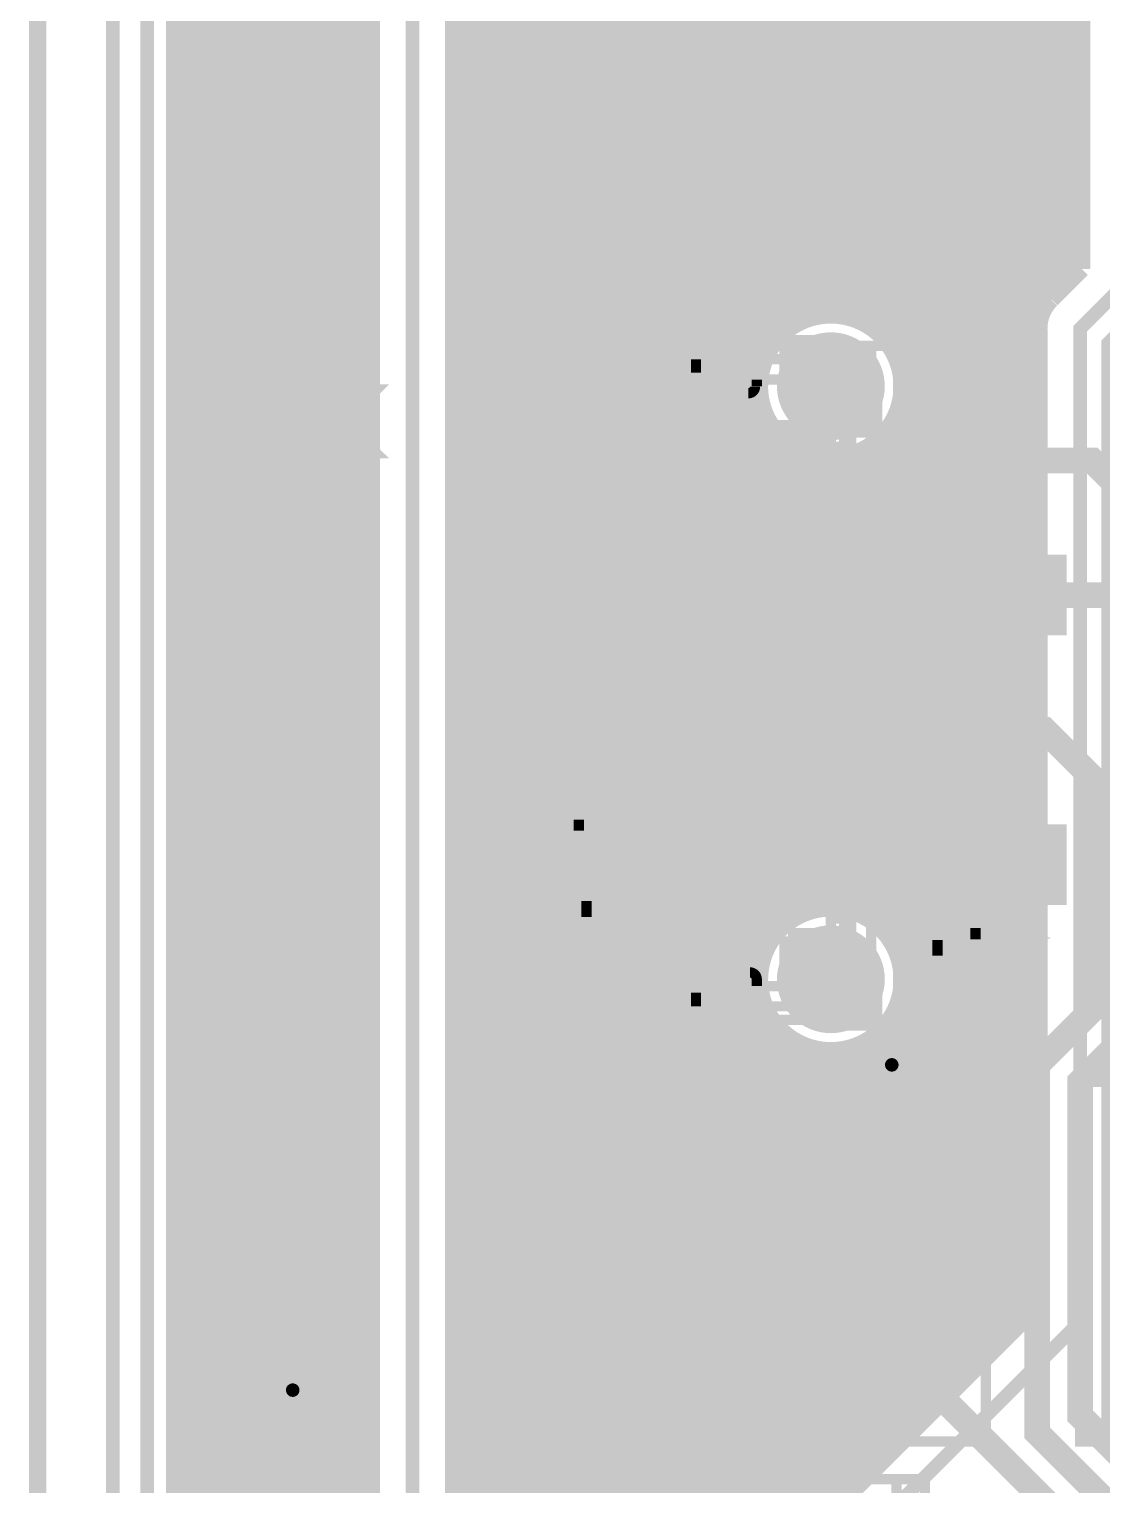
# Model space of a CAD drawing. Extents: x -10 to 131, y -93 to 209.
# Drawn here: x -9.63 to 6.29, y 56.38 to 77.98 of the extents above; entities that cross this region are included whole.
import ezdxf

# ---------------------------------------------------------------- set-up
doc = ezdxf.new("R2010")
doc.units = 0
doc.header["$MEASUREMENT"] = 0
doc.layers.get('0').update_dxf_attribs({"linetype": 'CONTINUOUS'})
for name, color, linetype in [('22-303-0_ASB', 7, 'CONTINUOUS'), ('22-303-0_AST', 7, 'CONTINUOUS'), ('22-303-0_BOT', 2, 'CONTINUOUS'), ('22-303-0_DRD', 6, 'CONTINUOUS'), ('22-303-0_DRL', 1, 'CONTINUOUS'), ('22-303-0_GND', 3, 'CONTINUOUS'), ('22-303-0_IN1', 10, 'CONTINUOUS'), ('22-303-0_SMT', 9, 'CONTINUOUS'), ('22-303-0_SPT', 11, 'CONTINUOUS'), ('22-303-0_SST', 8, 'CONTINUOUS'), ('22-303-0_TOP', 15, 'CONTINUOUS'), ('THRUHOLE_NPT', 7, 'CONTINUOUS'), ('THRUHOLE_TAP', 2, 'CONTINUOUS')]:
    doc.layers.add(name, color=color, linetype=linetype)

# ---------------------------------------------------------------- blocks, each defined once
blk = doc.blocks.new('ROUND_28')
at = {"const_width": 0.54991}
blk.add_lwpolyline([(-0.274954, 0, 1), (0.274954, 0, 1)], format="xyb", close=True, dxfattribs=at)
blk = doc.blocks.new('ROUND_70')
at = {"const_width": 0.29972}
blk.add_lwpolyline([(-0.14986, 0, 1), (0.14986, 0, 1)], format="xyb", close=True, dxfattribs=at)
blk = doc.blocks.new('ROUND_117')
at = {"const_width": 0.10033}
blk.add_lwpolyline([(-0.050164, 0, 1), (0.050164, 0, 1)], format="xyb", close=True, dxfattribs=at)
blk = doc.blocks.new('ROUND_85')
at = {"const_width": 0.8001}
blk.add_lwpolyline([(-0.40005, 0, 1), (0.40005, 0, 1)], format="xyb", close=True, dxfattribs=at)
blk = doc.blocks.new('ROUND_101')
at = {"const_width": 0.0635}
blk.add_lwpolyline([(-0.03175, 0, 1), (0.03175, 0, 1)], format="xyb", close=True, dxfattribs=at)
blk = doc.blocks.new('RECTANGLE_3')
blk.add_solid([(0.4826, 0.4064), (0.4826, -0.4064), (-0.4826, 0.4064), (-0.4826, -0.4064)])
blk = doc.blocks.new('RECTANGLE_8')
blk.add_solid([(0.9017, 0.508), (0.9017, -0.508), (-0.9017, 0.508), (-0.9017, -0.508)])
blk = doc.blocks.new('RECTANGLE_29')
blk.add_solid([(2.74955, 0.59944), (2.74955, -0.59944), (-2.74955, 0.59944), (-2.74955, -0.59944)])
blk = doc.blocks.new('ROUND_108')
at = {"const_width": 0.10033}
blk.add_lwpolyline([(-0.050164, 0, 1), (0.050164, 0, 1)], format="xyb", close=True, dxfattribs=at)

msp = doc.modelspace()

# ---------------------------------------------------------------- linework, layer by layer
at = {"layer": '22-303-0_ASB', "const_width": 0.254}
msp.add_lwpolyline([(111.00054, 208.99374), (111.00054, 198.99376), (116.0018, 198.99376), (116.0018, 208.99374), (130.50012, 208.99374), (130.50012, -31.00578), (-9.4996, -31.00578), (-9.4996, 208.99374), (111.00054, 208.99374)], dxfattribs=at)
at = {"layer": '22-303-0_AST'}
for points, const_width in [([(111.00054, 208.99374), (111.00054, 198.99376), (116.0018, 198.99376), (116.0018, 208.99374), (130.50012, 208.99374), (130.50012, -31.00578), (-9.4996, -31.00578), (-9.4996, 208.99374), (111.00054, 208.99374)], 0.254), ([(0.26924, 63.47968), (0.26924, 63.27902), (-0.72898, 63.27902), (-0.72898, 73.279), (0.26924, 73.279)], 0.1524), ([(0.56896, 63.7794), (2.27076, 63.7794), (2.46888, 63.7794), (2.46888, 64.78016), (2.27076, 64.78016), (2.27076, 63.7794), (2.57048, 63.47968), (2.57048, 65.62852), (2.8702, 65.62852), (2.8702, 67.53098), (2.57048, 67.53098), (2.27076, 67.22872), (2.27076, 69.92874), (2.27076, 70.1802), (2.27076, 70.9803), (2.27076, 71.22922), (2.27076, 71.7804), (2.27076, 72.77862), (2.57048, 73.08088), (0.56896, 73.08088), (0.56896, 73.279), (0.26924, 73.279), (0.26924, 73.08088)], 0.1524), ([(2.8702, 73.279), (3.26898, 73.279), (3.26898, 71.7804), (2.8702, 71.7804), (2.8702, 73.279), (0.56896, 73.279)], 0.1524), ([(0.26924, 72.88022), (0.26924, 73.08088)], 0.1524), ([(2.57048, 67.53098), (2.57048, 69.62902), (2.8702, 69.62902), (2.8702, 71.52894), (2.57048, 71.52894), (2.57048, 73.08088)], 0.1524), ([(0.56896, 72.77862), (2.27076, 72.77862), (2.46888, 72.77862), (2.46888, 71.7804), (2.27076, 71.7804)], 0.1524), ([(1.17094, 72.77862), (1.17094, 72.67956)], 0.1524), ([(-5.86232, 71.73468), (-4.59232, 71.73468), (-4.80568, 71.9455), (-5.22732, 72.15632), (-4.80568, 72.36968), (-4.59232, 72.5805), (-5.86232, 72.5805)], 0.254), ([(1.06934, 72.5805), (0.56896, 72.5805)], 0.1524), ([(-0.72898, 71.28002), (-2.7305, 71.28002), (-2.7305, 71.57974), (-2.7305, 71.87946), (-0.72898, 71.87946)], 0.1524), ([(3.26898, 64.78016), (3.26898, 71.7804)], 0.1524), ([(2.57048, 71.52894), (2.27076, 71.22922)], 0.1524), ([(2.8702, 71.28002), (2.72034, 71.28002), (2.42062, 70.9803)], 0.1524), ([(-5.86232, 70.90918), (-5.86232, 70.69582), (-5.6515, 70.69582), (-5.6515, 70.90918), (-5.86232, 70.90918)], 0.254), ([(2.27076, 70.9803), (2.42062, 70.9803), (2.8702, 70.9803)], 0.1524), ([(-5.22732, 70.08368), (-5.22732, 69.44868), (-5.0165, 69.23532), (-4.80568, 69.23532), (-4.59232, 69.44868), (-4.59232, 70.08368), (-5.86232, 70.08368)], 0.254), ([(2.27076, 70.1802), (2.42062, 70.1802), (2.8702, 70.1802)], 0.1524), ([(2.42062, 70.1802), (2.72034, 69.88048), (2.8702, 69.88048)], 0.1524), ([(2.27076, 69.92874), (2.57048, 69.62902)], 0.1524), ([(3.26898, 69.28104), (5.2705, 69.28104), (5.2705, 69.58076), (5.2705, 69.88048), (3.26898, 69.88048)], 0.1524), ([(-5.22732, 69.55282), (-5.86232, 69.23532)], 0.254), ([(-5.86232, 67.98818), (-5.86232, 68.40982)], 0.254), ([(-4.59232, 67.98818), (-4.59232, 68.40982)], 0.254), ([(-5.86232, 68.199), (-4.59232, 68.199)], 0.254), ([(-0.72898, 67.27952), (-2.7305, 67.27952), (-2.7305, 67.57924), (-2.7305, 67.87896), (-0.72898, 67.87896)], 0.1524), ([(-5.22732, 66.94932), (-5.22732, 66.52768), (-5.6515, 66.52768), (-5.86232, 66.63182), (-5.86232, 67.26682), (-5.6515, 67.3735), (-4.80568, 67.3735), (-4.59232, 67.26682), (-4.59232, 66.63182), (-4.80568, 66.52768)], 0.254), ([(2.8702, 67.27952), (2.72034, 67.27952), (2.42062, 66.9798), (2.27076, 66.9798), (2.27076, 67.22872)], 0.1524), ([(2.8702, 65.87998), (2.72034, 65.87998), (2.42062, 66.1797), (2.27076, 66.1797), (2.27076, 66.9798)], 0.1524), ([(2.8702, 66.9798), (2.42062, 66.9798)], 0.1524), ([(2.57048, 65.62852), (2.27076, 65.93078), (2.27076, 66.1797)], 0.1524), ([(2.42062, 66.1797), (2.8702, 66.1797)], 0.1524), ([(-5.86232, 65.913), (-4.59232, 65.913)], 0.254), ([(-5.22732, 65.06718), (-5.22732, 65.913)], 0.254), ([(2.27076, 65.93078), (2.27076, 64.78016)], 0.1524), ([(3.26898, 65.87998), (5.2705, 65.87998), (5.2705, 65.58026), (5.2705, 65.28054), (3.26898, 65.28054)], 0.1524), ([(-2.032, 65.21958), (-2.20218, 65.21958), (-2.36982, 65.15862), (-2.36982, 64.9224), (-2.20218, 64.86398), (-1.35382, 64.86398)], 0.1524), ([(-5.86232, 65.06718), (-4.59232, 65.06718)], 0.254), ([(-1.35382, 64.80302), (-1.35382, 65.04178)], 0.1524), ([(3.26898, 63.27902), (2.8702, 63.27902), (2.8702, 64.78016), (3.26898, 64.78016), (3.26898, 63.27902)], 0.1524), ([(-4.59232, 63.60668), (-4.59232, 64.4525)], 0.254), ([(-1.86182, 64.02578), (-1.86182, 64.38138), (-1.69418, 64.4398), (-1.524, 64.4398), (-1.35382, 64.38138), (-1.35382, 64.02578), (-1.524, 63.96482), (-1.69418, 63.96482), (-2.36982, 64.20358)], 0.1524), ([(3.85318, 64.22898), (3.85318, 64.4652)], 0.1524), ([(3.85318, 64.34582), (4.86918, 64.34582), (4.699, 64.4652)], 0.1524), ([(-5.86232, 64.02832), (-4.59232, 64.02832)], 0.254), ([(1.06934, 63.98006), (0.56896, 63.98006)], 0.1524), ([(1.17094, 63.7794), (1.17094, 63.881)], 0.1524), ([(0.26924, 63.68034), (0.26924, 63.47968)], 0.1524), ([(0.26924, 63.27902), (0.56896, 63.27902), (0.56896, 63.47968), (2.57048, 63.47968)], 0.1524), ([(2.8702, 63.27902), (0.56896, 63.27902)], 0.1524), ([(1.778, 62.357), (1.778, 57.023), (4.572, 57.023), (4.572, 62.357), (1.778, 62.357)], 0.1524), ([(5.969, 62.357), (5.969, 57.023), (8.763, 57.023), (8.763, 62.357), (5.969, 62.357)], 0.1524), ([(2.99466, 60.76696), (2.99466, 60.41136), (3.16484, 60.29198), (3.33248, 60.29198), (3.50266, 60.41136), (3.50266, 60.76696), (2.48666, 60.76696)], 0.1524), ([(2.99466, 60.46978), (2.48666, 60.29198)], 0.1524), ([(2.99466, 59.8678), (2.99466, 59.5122), (2.82448, 59.45378), (2.65684, 59.45378), (2.48666, 59.5122), (2.48666, 59.8678), (2.65684, 59.92876), (2.82448, 59.92876), (3.50266, 59.69)], 0.1524), ([(2.82448, 58.61558), (2.82448, 59.09056), (3.50266, 58.8518), (3.50266, 58.73496), (2.48666, 58.73496)], 0.1524), ([(-4.8895, 54.4195), (-4.8895, 57.3405), (-6.5278, 57.3405), (-6.5278, 54.4195), (-4.8895, 54.4195)], 0.1524), ([(-6.14426, 56.49468), (-6.3119, 56.5531), (-6.3119, 56.9087), (-6.14426, 56.96966), (-5.46608, 56.96966), (-5.2959, 56.9087), (-5.2959, 56.5531), (-5.46608, 56.49468)], 0.1524)]:
    msp.add_lwpolyline(points, dxfattribs=dict(at, const_width=const_width))
at = {"layer": '22-303-0_AST', "const_width": 0.1524}
for points in [[(0.26924, 73.08088, 0.4142136), (0.56896, 72.78116)], [(0.26924, 72.88022, 0.4142136), (0.56896, 72.5805)], [(1.04648, 72.57542, 0.4142136), (1.14554, 72.67448)], [(1.27, 71.87946, 0.4142136), (0.97028, 71.57974)], [(1.56972, 71.57974, 0.4142136), (1.27, 71.87946)], [(0.97028, 71.57974, 0.4142136), (1.27, 71.28002)], [(1.27, 71.28002, 0.4142136), (1.56972, 71.57974)], [(1.27, 69.88048, 0.4142136), (0.97028, 69.58076)], [(1.56972, 69.58076, 0.4142136), (1.27, 69.88048)], [(0.97028, 69.58076, 0.4142136), (1.27, 69.28104)], [(1.27, 69.28104, 0.4142136), (1.56972, 69.58076)], [(1.27, 67.87896, 0.4142136), (0.97028, 67.57924)], [(1.56972, 67.57924, 0.4142136), (1.27, 67.87896)], [(0.97028, 67.57924, 0.4142136), (1.27, 67.27952)], [(1.27, 67.27952, 0.4142136), (1.56972, 67.57924)], [(1.27, 65.87998, 0.4142136), (0.97028, 65.58026)], [(1.56972, 65.58026, 0.4142136), (1.27, 65.87998)], [(0.97028, 65.58026, 0.4142136), (1.27, 65.28054)], [(1.27, 65.28054, 0.4142136), (1.56972, 65.58026)], [(0.56896, 63.98006, 0.4142136), (0.26924, 63.68034)], [(1.17094, 63.881, 0.4142136), (1.06934, 63.9826)], [(0.56896, 63.7794, 0.4142136), (0.26924, 63.47968)]]:
    msp.add_lwpolyline(points, format="xyb", dxfattribs=at)
at = {"layer": '22-303-0_BOT'}
for points, const_width in [([(-2.921, 208.28), (-2.921, 52.48656)], 0.254), ([(-2.6924, 208.28), (-2.6924, 52.4891)], 0.254), ([(-2.4638, 208.28), (-2.4638, 52.4256)], 0.254), ([(-2.2352, 208.28), (-2.2352, 52.27066)], 0.254), ([(-2.0066, 208.28), (-2.0066, 51.86934)], 0.254), ([(-1.778, 208.28), (-1.778, 45.89272)], 0.254), ([(-1.5494, 208.28), (-1.5494, 45.8597)], 0.254), ([(-1.3208, 208.28), (-1.3208, 45.75048)], 0.254), ([(-1.0922, 208.28), (-1.0922, 54.10454)], 0.254), ([(-0.8636, 119.80926), (-0.8636, 54.3687)], 0.254), ([(-0.635, 119.51462), (-0.635, 54.48808)], 0.254), ([(-0.4064, 119.38254), (-0.4064, 54.52872)], 0.254), ([(0.889, 107.315), (7.112, 101.092), (7.112, 73.914), (6.477, 73.279), (6.477, 57.277), (6.985, 56.769), (17.145, 56.769), (20.574, 53.34), (20.574, 50.038)], 0.381), ([(-0.1778, 106.6292), (-0.1778, 54.50332)], 0.254), ([(0.0508, 106.4006), (0.0508, 55.03926)], 0.254), ([(0.2794, 106.172), (0.2794, 55.2069)], 0.254), ([(0.508, 105.9434), (0.508, 55.28056)], 0.254), ([(0.7366, 105.7148), (0.7366, 55.2831)], 0.254), ([(0.9652, 105.4862), (0.9652, 55.2196)], 0.254), ([(1.1938, 105.2576), (1.1938, 55.06466)], 0.254), ([(1.4224, 105.029), (1.4224, 73.31202)], 0.254), ([(1.651, 104.8004), (1.651, 73.53554)], 0.254), ([(1.8796, 104.5718), (1.8796, 73.66254)], 0.254), ([(2.1082, 104.3432), (2.1082, 73.7235)], 0.254), ([(2.3368, 104.1146), (2.3368, 73.73366)], 0.254), ([(2.5654, 103.886), (2.5654, 73.69556)], 0.254), ([(2.794, 103.6574), (2.794, 73.5965)], 0.254), ([(3.0226, 103.4288), (3.0226, 73.42124)], 0.254), ([(3.2512, 103.2002), (3.2512, 73.07326)], 0.254), ([(3.4798, 102.9716), (3.4798, 57.17286)], 0.254), ([(3.7084, 102.743), (3.7084, 57.40146)], 0.254), ([(3.937, 102.5144), (3.937, 57.63006)], 0.254), ([(4.1656, 102.2858), (4.1656, 57.85866)], 0.254), ([(4.3942, 102.0572), (4.3942, 58.08726)], 0.254), ([(4.6228, 101.8286), (4.6228, 58.31586)], 0.254), ([(4.8514, 101.6), (4.8514, 58.54446)], 0.254), ([(5.08, 101.3714), (5.08, 58.77306)], 0.254), ([(5.3086, 101.1428), (5.3086, 59.00166)], 0.254), ([(5.5372, 100.9142), (5.5372, 73.96226)], 0.254), ([(14.986, -24.003), (13.843, -25.146), (4.826, -25.146), (3.81, -24.13), (3.81, 2.032), (-0.381, 6.223), (-0.381, 24.765), (-1.143, 25.527), (-1.143, 34.798), (1.524, 37.465), (1.524, 54.356), (5.969, 58.801), (5.969, 73.533), (6.604, 74.168), (6.604, 100.711)], 0.2032), ([(5.7658, 100.6856), (5.7658, 74.19086)], 0.254), ([(5.9944, 100.457), (5.9944, 74.41946)], 0.254), ([(-7.62, 90.17), (-7.62, 89.281), (-7.874, 89.027), (-7.874, 46.863), (-6.477, 45.466), (-6.477, 42.418), (-7.112, 41.783), (-7.112, 35.052), (-7.62, 34.544), (-7.62, 24.765), (-7.747, 24.638), (-7.747, 13.97), (-7.366, 13.589)], 0.2032), ([(-3.81, 8.255), (-3.683, 8.382), (-3.683, 31.242), (-3.175, 31.75), (-3.175, 43.815), (-3.556, 44.196), (-3.556, 51.816), (-3.937, 52.197), (-3.937, 88.392), (-4.826, 89.281), (-4.826, 89.789)], 0.2032), ([(-6.35, 11.938), (-6.985, 11.938), (-8.255, 13.208), (-8.255, 46.609), (-8.382, 46.736), (-8.382, 89.408), (-8.255, 89.535)], 0.2032), ([(-3.1496, 89.48166), (-3.1496, 52.4129)], 0.254), ([(-5.4356, 88.74252), (-5.4356, 52.49672)], 0.254), ([(-5.207, 88.7984), (-5.207, 52.45608)], 0.254), ([(-5.6642, 88.60028), (-5.6642, 52.47132)], 0.254), ([(-4.9784, 88.5698), (-4.9784, 52.3367)], 0.254), ([(-6.35, 88.21928), (-6.35, 52.4002)], 0.254), ([(-6.1214, 88.2523), (-6.1214, 52.21732)], 0.254), ([(-5.8928, 88.36152), (-5.8928, 52.37226)], 0.254), ([(-4.7498, 88.3412), (-4.7498, 52.11826)], 0.254), ([(-3.3274, 88.392), (-3.3274, 52.44846)], 0.254), ([(-4.5466, 88.138), (-4.5466, 52.2097)], 0.254), ([(-6.5786, 81.45018), (-6.5786, 52.48148)], 0.254), ([(-7.2644, 81.10728), (-7.2644, 52.29606)], 0.254), ([(-7.0358, 81.13268), (-7.0358, 52.43576)], 0.254), ([(-6.8072, 81.23174), (-6.8072, 52.49164)], 0.254), ([(-4.5466, 78.0034), (-7.2644, 78.0034)], 0.254), ([(5.9944, 78.0034), (-3.3274, 78.0034)], 0.254), ([(-4.5466, 77.7748), (-7.2644, 77.7748)], 0.254), ([(5.9944, 77.7748), (-3.3274, 77.7748)], 0.254), ([(-4.5466, 77.5462), (-7.2644, 77.5462)], 0.254), ([(5.9944, 77.5462), (-3.3274, 77.5462)], 0.254), ([(-4.5466, 77.3176), (-7.2644, 77.3176)], 0.254), ([(5.9944, 77.3176), (-3.3274, 77.3176)], 0.254), ([(-4.5466, 77.089), (-7.2644, 77.089)], 0.254), ([(5.9944, 77.089), (-3.3274, 77.089)], 0.254), ([(-4.5466, 76.8604), (-7.2644, 76.8604)], 0.254), ([(5.9944, 76.8604), (-3.3274, 76.8604)], 0.254), ([(-4.5466, 76.6318), (-7.2644, 76.6318)], 0.254), ([(5.9944, 76.6318), (-3.3274, 76.6318)], 0.254), ([(-4.5466, 76.4032), (-7.2644, 76.4032)], 0.254), ([(5.9944, 76.4032), (-3.3274, 76.4032)], 0.254), ([(-4.5466, 76.1746), (-7.2644, 76.1746)], 0.254), ([(5.9944, 76.1746), (-3.3274, 76.1746)], 0.254), ([(-4.5466, 75.946), (-7.2644, 75.946)], 0.254), ([(5.9944, 75.946), (-3.3274, 75.946)], 0.254), ([(-4.5466, 75.7174), (-7.2644, 75.7174)], 0.254), ([(5.9944, 75.7174), (-3.3274, 75.7174)], 0.254), ([(-4.5466, 75.4888), (-7.2644, 75.4888)], 0.254), ([(5.9944, 75.4888), (-3.3274, 75.4888)], 0.254), ([(-4.5466, 75.2602), (-7.2644, 75.2602)], 0.254), ([(5.9944, 75.2602), (-3.3274, 75.2602)], 0.254), ([(-4.5466, 75.0316), (-7.2644, 75.0316)], 0.254), ([(5.9944, 75.0316), (-3.3274, 75.0316)], 0.254), ([(-4.5466, 74.803), (-7.2644, 74.803)], 0.254), ([(5.9944, 74.803), (-3.3274, 74.803)], 0.254), ([(-4.5466, 74.5744), (-7.2644, 74.5744)], 0.254), ([(5.9944, 74.5744), (-3.3274, 74.5744)], 0.254), ([(5.9944, 74.41946), (5.54482, 73.96988)], 0.254), ([(-4.5466, 74.3458), (-7.2644, 74.3458)], 0.254), ([(5.9182, 74.3458), (-3.3274, 74.3458)], 0.254), ([(-4.5466, 74.1172), (-7.2644, 74.1172)], 0.254), ([(5.6896, 74.1172), (-3.3274, 74.1172)], 0.254), ([(-4.5466, 73.8886), (-7.2644, 73.8886)], 0.254), ([(5.4737, 73.8886), (-3.3274, 73.8886)], 0.254), ([(-4.5466, 73.66), (-7.2644, 73.66)], 0.254), ([(1.87198, 73.66), (-3.3274, 73.66)], 0.254), ([(5.3721, 73.66), (2.667, 73.66)], 0.254), ([(5.3594, 73.533), (5.3594, 59.05246)], 0.254), ([(-4.5466, 73.4314), (-7.2644, 73.4314)], 0.254), ([(1.52654, 73.4314), (-3.3274, 73.4314)], 0.254), ([(5.3594, 73.4314), (3.01244, 73.4314)], 0.254), ([(-4.5466, 73.2028), (-7.2644, 73.2028)], 0.254), ([(1.35128, 73.2028), (-3.3274, 73.2028)], 0.254), ([(5.3594, 73.2028), (3.1877, 73.2028)], 0.254), ([(-4.5466, 72.9742), (-7.2644, 72.9742)], 0.254), ([(1.25476, 72.9742), (-3.3274, 72.9742)], 0.254), ([(5.3594, 72.9742), (3.28422, 72.9742)], 0.254), ([(-4.5466, 72.7456), (-7.2644, 72.7456)], 0.254), ([(1.21412, 72.7456), (-3.3274, 72.7456)], 0.254), ([(5.3594, 72.7456), (3.32486, 72.7456)], 0.254), ([(-4.5466, 72.517), (-7.2644, 72.517)], 0.254), ([(1.22428, 72.517), (-3.3274, 72.517)], 0.254), ([(5.3594, 72.517), (3.3147, 72.517)], 0.254), ([(-4.5466, 72.2884), (-7.2644, 72.2884)], 0.254), ([(1.28778, 72.2884), (-3.3274, 72.2884)], 0.254), ([(5.3594, 72.2884), (3.2512, 72.2884)], 0.254), ([(3.2512, 72.28586), (3.2512, 64.2747)], 0.254), ([(-4.5466, 72.0598), (-7.2644, 72.0598)], 0.254), ([(1.41224, 72.0598), (-3.3274, 72.0598)], 0.254), ([(1.4224, 72.0471), (1.4224, 64.51092)], 0.254), ([(5.3594, 72.0598), (3.12674, 72.0598)], 0.254), ([(-4.5466, 71.8312), (-7.2644, 71.8312)], 0.254), ([(1.6383, 71.8312), (-3.3274, 71.8312)], 0.254), ([(1.651, 71.82104), (1.651, 64.73698)], 0.254), ([(5.3594, 71.8312), (2.90068, 71.8312)], 0.254), ([(3.0226, 71.93534), (3.0226, 64.62268)], 0.254), ([(-4.5466, 71.6026), (-7.2644, 71.6026)], 0.254), ([(5.3594, 71.6026), (-3.3274, 71.6026)], 0.254), ([(1.8796, 71.69658), (1.8796, 64.86144)], 0.254), ([(2.1082, 71.63308), (2.1082, 64.92494)], 0.254), ([(2.3368, 71.62292), (2.3368, 64.9351)], 0.254), ([(2.5654, 71.66356), (2.5654, 64.89446)], 0.254), ([(2.794, 71.76008), (2.794, 64.79794)], 0.254), ([(-4.5466, 71.374), (-7.2644, 71.374)], 0.254), ([(5.3594, 71.374), (-3.3274, 71.374)], 0.254), ([(-4.5466, 71.1454), (-7.2644, 71.1454)], 0.254), ([(5.3594, 71.1454), (-3.3274, 71.1454)], 0.254), ([(-4.5466, 70.9168), (-7.2644, 70.9168)], 0.254), ([(5.3594, 70.9168), (-3.3274, 70.9168)], 0.254), ([(-4.5466, 70.6882), (-7.2644, 70.6882)], 0.254), ([(5.3594, 70.6882), (-3.3274, 70.6882)], 0.254), ([(-4.5466, 70.4596), (-7.2644, 70.4596)], 0.254), ([(5.3594, 70.4596), (-3.3274, 70.4596)], 0.254), ([(-4.5466, 70.231), (-7.2644, 70.231)], 0.254), ([(5.3594, 70.231), (-3.3274, 70.231)], 0.254), ([(-4.5466, 70.0024), (-7.2644, 70.0024)], 0.254), ([(5.3594, 70.0024), (-3.3274, 70.0024)], 0.254), ([(-4.5466, 69.7738), (-7.2644, 69.7738)], 0.254), ([(5.3594, 69.7738), (-3.3274, 69.7738)], 0.254), ([(-4.5466, 69.5452), (-7.2644, 69.5452)], 0.254), ([(5.3594, 69.5452), (-3.3274, 69.5452)], 0.254), ([(-4.5466, 69.3166), (-7.2644, 69.3166)], 0.254), ([(5.3594, 69.3166), (-3.3274, 69.3166)], 0.254), ([(-4.5466, 69.088), (-7.2644, 69.088)], 0.254), ([(5.3594, 69.088), (-3.3274, 69.088)], 0.254), ([(-4.5466, 68.8594), (-7.2644, 68.8594)], 0.254), ([(5.3594, 68.8594), (-3.3274, 68.8594)], 0.254), ([(-4.5466, 68.6308), (-7.2644, 68.6308)], 0.254), ([(5.3594, 68.6308), (-3.3274, 68.6308)], 0.254), ([(-4.5466, 68.4022), (-7.2644, 68.4022)], 0.254), ([(5.3594, 68.4022), (-3.3274, 68.4022)], 0.254), ([(-4.5466, 68.1736), (-7.2644, 68.1736)], 0.254), ([(5.3594, 68.1736), (-3.3274, 68.1736)], 0.254), ([(-4.5466, 67.945), (-7.2644, 67.945)], 0.254), ([(5.3594, 67.945), (-3.3274, 67.945)], 0.254), ([(-4.5466, 67.7164), (-7.2644, 67.7164)], 0.254), ([(5.3594, 67.7164), (-3.3274, 67.7164)], 0.254), ([(-4.5466, 67.4878), (-7.2644, 67.4878)], 0.254), ([(5.3594, 67.4878), (-3.3274, 67.4878)], 0.254), ([(-4.5466, 67.2592), (-7.2644, 67.2592)], 0.254), ([(5.3594, 67.2592), (-3.3274, 67.2592)], 0.254), ([(-4.5466, 67.0306), (-7.2644, 67.0306)], 0.254), ([(5.3594, 67.0306), (-3.3274, 67.0306)], 0.254), ([(-4.5466, 66.802), (-7.2644, 66.802)], 0.254), ([(5.3594, 66.802), (-3.3274, 66.802)], 0.254), ([(-4.5466, 66.5734), (-7.2644, 66.5734)], 0.254), ([(5.3594, 66.5734), (-3.3274, 66.5734)], 0.254), ([(-4.5466, 66.3448), (-7.2644, 66.3448)], 0.254), ([(5.3594, 66.3448), (-3.3274, 66.3448)], 0.254), ([(-4.5466, 66.1162), (-7.2644, 66.1162)], 0.254), ([(5.3594, 66.1162), (-3.3274, 66.1162)], 0.254), ([(-4.5466, 65.8876), (-7.2644, 65.8876)], 0.254), ([(5.3594, 65.8876), (-3.3274, 65.8876)], 0.254), ([(-4.5466, 65.659), (-7.2644, 65.659)], 0.254), ([(5.3594, 65.659), (-3.3274, 65.659)], 0.254), ([(-4.5466, 65.4304), (-7.2644, 65.4304)], 0.254), ([(5.3594, 65.4304), (-3.3274, 65.4304)], 0.254), ([(-4.5466, 65.2018), (-7.2644, 65.2018)], 0.254), ([(5.3594, 65.2018), (-3.3274, 65.2018)], 0.254), ([(-4.5466, 64.9732), (-7.2644, 64.9732)], 0.254), ([(5.3594, 64.9732), (-3.3274, 64.9732)], 0.254), ([(-4.5466, 64.7446), (-7.2644, 64.7446)], 0.254), ([(1.66116, 64.7446), (-3.3274, 64.7446)], 0.254), ([(5.3594, 64.7446), (2.87782, 64.7446)], 0.254), ([(-4.5466, 64.516), (-7.2644, 64.516)], 0.254), ([(1.42494, 64.516), (-3.3274, 64.516)], 0.254), ([(5.3594, 64.516), (3.11404, 64.516)], 0.254), ([(-4.5466, 64.2874), (-7.2644, 64.2874)], 0.254), ([(1.29286, 64.2874), (-3.3274, 64.2874)], 0.254), ([(5.3594, 64.2874), (3.24612, 64.2874)], 0.254), ([(-4.5466, 64.0588), (-7.2644, 64.0588)], 0.254), ([(1.22682, 64.0588), (-3.3274, 64.0588)], 0.254), ([(5.3594, 64.0588), (3.31216, 64.0588)], 0.254), ([(-4.5466, 63.8302), (-7.2644, 63.8302)], 0.254), ([(1.21412, 63.8302), (-3.3274, 63.8302)], 0.254), ([(5.3594, 63.8302), (3.32486, 63.8302)], 0.254), ([(-4.5466, 63.6016), (-7.2644, 63.6016)], 0.254), ([(1.24968, 63.6016), (-3.3274, 63.6016)], 0.254), ([(5.3594, 63.6016), (3.2893, 63.6016)], 0.254), ([(3.2512, 63.48476), (3.2512, 56.94426)], 0.254), ([(-4.5466, 63.373), (-7.2644, 63.373)], 0.254), ([(1.34112, 63.373), (-3.3274, 63.373)], 0.254), ([(1.4224, 63.24854), (1.4224, 55.11546)], 0.254), ([(5.3594, 63.373), (3.19786, 63.373)], 0.254), ([(-4.5466, 63.1444), (-7.2644, 63.1444)], 0.254), ([(1.50876, 63.1444), (-3.3274, 63.1444)], 0.254), ([(1.651, 63.02248), (1.651, 55.34406)], 0.254), ([(2.794, 62.96152), (2.794, 56.48706)], 0.254), ([(3.0226, 63.13678), (3.0226, 56.71566)], 0.254), ([(5.3594, 63.1444), (3.03022, 63.1444)], 0.254), ([(-4.5466, 62.9158), (-7.2644, 62.9158)], 0.254), ([(1.83642, 62.9158), (-3.3274, 62.9158)], 0.254), ([(1.8796, 62.89802), (1.8796, 55.57266)], 0.254), ([(2.1082, 62.83452), (2.1082, 55.80126)], 0.254), ([(2.3368, 62.82436), (2.3368, 56.02986)], 0.254), ([(2.5654, 62.865), (2.5654, 56.25846)], 0.254), ([(5.3594, 62.9158), (2.70256, 62.9158)], 0.254), ([(-4.5466, 62.6872), (-7.2644, 62.6872)], 0.254), ([(5.3594, 62.6872), (-3.3274, 62.6872)], 0.254), ([(-4.5466, 62.4586), (-7.2644, 62.4586)], 0.254), ([(5.3594, 62.4586), (-3.3274, 62.4586)], 0.254), ([(-4.5466, 62.23), (-7.2644, 62.23)], 0.254), ([(5.3594, 62.23), (-3.3274, 62.23)], 0.254), ([(-4.5466, 62.0014), (-7.2644, 62.0014)], 0.254), ([(5.3594, 62.0014), (-3.3274, 62.0014)], 0.254), ([(-4.5466, 61.7728), (-7.2644, 61.7728)], 0.254), ([(5.3594, 61.7728), (-3.3274, 61.7728)], 0.254), ([(-4.5466, 61.5442), (-7.2644, 61.5442)], 0.254), ([(5.3594, 61.5442), (-3.3274, 61.5442)], 0.254), ([(-4.5466, 61.3156), (-7.2644, 61.3156)], 0.254), ([(5.3594, 61.3156), (-3.3274, 61.3156)], 0.254), ([(-4.5466, 61.087), (-7.2644, 61.087)], 0.254), ([(5.3594, 61.087), (-3.3274, 61.087)], 0.254), ([(-4.5466, 60.8584), (-7.2644, 60.8584)], 0.254), ([(5.3594, 60.8584), (-3.3274, 60.8584)], 0.254), ([(-4.5466, 60.6298), (-7.2644, 60.6298)], 0.254), ([(5.3594, 60.6298), (-3.3274, 60.6298)], 0.254), ([(-4.5466, 60.4012), (-7.2644, 60.4012)], 0.254), ([(5.3594, 60.4012), (-3.3274, 60.4012)], 0.254), ([(-4.5466, 60.1726), (-7.2644, 60.1726)], 0.254), ([(5.3594, 60.1726), (-3.3274, 60.1726)], 0.254), ([(-4.5466, 59.944), (-7.2644, 59.944)], 0.254), ([(5.3594, 59.944), (-3.3274, 59.944)], 0.254), ([(-4.5466, 59.7154), (-7.2644, 59.7154)], 0.254), ([(5.3594, 59.7154), (-3.3274, 59.7154)], 0.254), ([(-4.5466, 59.4868), (-7.2644, 59.4868)], 0.254), ([(5.3594, 59.4868), (-3.3274, 59.4868)], 0.254), ([(-4.5466, 59.2582), (-7.2644, 59.2582)], 0.254), ([(5.3594, 59.2582), (-3.3274, 59.2582)], 0.254), ([(-4.5466, 59.0296), (-7.2644, 59.0296)], 0.254), ([(5.334, 59.0296), (-3.3274, 59.0296)], 0.254), ([(5.3594, 59.05246), (1.27762, 54.97068)], 0.254), ([(-4.5466, 58.801), (-7.2644, 58.801)], 0.254), ([(5.1054, 58.801), (-3.3274, 58.801)], 0.254), ([(-4.5466, 58.5724), (-7.2644, 58.5724)], 0.254), ([(4.8768, 58.5724), (-3.3274, 58.5724)], 0.254), ([(-4.5466, 58.3438), (-7.2644, 58.3438)], 0.254), ([(4.6482, 58.3438), (-3.3274, 58.3438)], 0.254), ([(-4.5466, 58.1152), (-7.2644, 58.1152)], 0.254), ([(4.4196, 58.1152), (-3.3274, 58.1152)], 0.254), ([(-4.5466, 57.8866), (-7.2644, 57.8866)], 0.254), ([(4.191, 57.8866), (-3.3274, 57.8866)], 0.254), ([(-4.5466, 57.658), (-7.2644, 57.658)], 0.254), ([(3.9624, 57.658), (-3.3274, 57.658)], 0.254), ([(-4.5466, 57.4294), (-7.2644, 57.4294)], 0.254), ([(3.7338, 57.4294), (-3.3274, 57.4294)], 0.254), ([(-4.5466, 57.2008), (-7.2644, 57.2008)], 0.254), ([(3.5052, 57.2008), (-3.3274, 57.2008)], 0.254), ([(-4.5466, 56.9722), (-7.2644, 56.9722)], 0.254), ([(3.2766, 56.9722), (-3.3274, 56.9722)], 0.254), ([(-4.5466, 56.7436), (-7.2644, 56.7436)], 0.254), ([(3.048, 56.7436), (-3.3274, 56.7436)], 0.254), ([(-4.5466, 56.515), (-7.2644, 56.515)], 0.254), ([(2.8194, 56.515), (-3.3274, 56.515)], 0.254), ([(-4.5466, 56.2864), (-7.2644, 56.2864)], 0.254), ([(2.5908, 56.2864), (-3.3274, 56.2864)], 0.254)]:
    msp.add_lwpolyline(points, dxfattribs=dict(at, const_width=const_width))
at = {"layer": '22-303-0_BOT', "const_width": 0.254}
for points in [[(5.5372, 73.9648, 0.1989124), (5.35834, 73.533)], [(2.27076, 73.7362, 0.4142136), (1.21412, 72.67956)], [(3.3274, 72.67956, 0.4142136), (2.27076, 73.7362)], [(1.21158, 72.67956, 0.4142136), (2.27076, 71.62038)], [(2.27076, 71.62292, 0.4142136), (3.3274, 72.67956)], [(2.27076, 64.93764, 0.4142136), (1.21412, 63.881)], [(3.3274, 63.881, 0.4142136), (2.27076, 64.93764)], [(1.21158, 63.881, 0.4142136), (2.27076, 62.82182)], [(2.27076, 62.82182, 0.4142136), (3.32994, 63.881)]]:
    msp.add_lwpolyline(points, format="xyb", dxfattribs=at)
at = {"layer": '22-303-0_DRD', "const_width": 0.254}
for points in [[(111.00054, 208.99374), (111.00054, 198.99376), (116.0018, 198.99376), (116.0018, 208.99374), (130.50012, 208.99374), (130.50012, -31.00578), (-9.4996, -31.00578), (-9.4996, 208.99374), (111.00054, 208.99374)], [(1.63576, 73.31456), (1.63576, 72.67956)], [(2.27076, 73.31456), (1.63576, 73.31456)], [(2.27076, 72.04456), (2.27076, 73.31456)], [(1.63576, 72.67956), (2.90576, 72.67956)], [(2.90576, 72.67956), (2.90576, 72.04456)], [(2.90576, 72.04456), (2.27076, 72.04456)], [(1.63576, 64.516), (1.63576, 63.881)], [(2.27076, 64.516), (1.63576, 64.516)], [(2.27076, 63.246), (2.27076, 64.516)], [(1.63576, 63.881), (2.90576, 63.881)], [(2.90576, 63.881), (2.90576, 63.246)], [(2.90576, 63.246), (2.27076, 63.246)], [(2.54, 62.357), (3.175, 62.992)], [(2.54, 62.357), (3.175, 62.992)], [(3.175, 62.992), (3.81, 62.357)], [(3.175, 62.992), (3.81, 62.357)], [(2.54, 62.865), (2.54, 62.357)], [(3.175, 62.23), (2.54, 62.865)], [(2.54, 62.865), (2.54, 62.357)], [(3.175, 62.23), (2.54, 62.865)], [(3.81, 62.865), (3.175, 62.23)], [(3.81, 62.865), (3.175, 62.23)], [(3.81, 62.357), (3.81, 62.865)], [(3.81, 62.357), (3.81, 62.865)], [(-6.35, 57.531), (-5.715, 58.166)], [(-6.35, 58.039), (-6.35, 57.531)], [(-5.715, 57.404), (-6.35, 58.039)], [(-5.715, 58.166), (-5.08, 57.531)], [(-5.08, 58.039), (-5.715, 57.404)], [(-5.08, 57.531), (-5.08, 58.039)]]:
    msp.add_lwpolyline(points, dxfattribs=at)
at = {"layer": '22-303-0_DRL', "const_width": 0.254}
msp.add_lwpolyline([(111.00054, 208.99374), (111.00054, 198.99376), (116.0018, 198.99376), (116.0018, 208.99374), (130.50012, 208.99374), (130.50012, -31.00578), (-9.4996, -31.00578), (-9.4996, 208.99374), (111.00054, 208.99374)], dxfattribs=at)
at = {"layer": '22-303-0_GND', "const_width": 0.254}
msp.add_lwpolyline([(111.00054, 208.99374), (111.00054, 198.99376), (116.0018, 198.99376), (116.0018, 208.99374), (130.50012, 208.99374), (130.50012, -31.00578), (-9.4996, -31.00578), (-9.4996, 208.99374), (111.00054, 208.99374)], dxfattribs=at)
at = {"layer": '22-303-0_IN1', "const_width": 0.2032}
for points in [[(-5.588, 89.535), (-5.588, 89.408), (-5.08, 88.9), (-5.08, 57.531), (-6.096, 56.515), (-6.096, 40.005), (-5.842, 39.751), (-5.842, 38.862), (-6.35, 38.354), (-6.35, 33.528), (-6.858, 33.02), (-6.858, 26.67), (-6.477, 26.289), (-6.477, 22.225), (-6.985, 21.717), (-6.985, 15.113), (-6.223, 14.351), (-6.223, 13.335), (-4.572, 11.684), (-4.572, 6.096), (-4.191, 5.715)], [(-3.175, 6.731), (-3.175, 8.89), (-3.683, 9.398), (-3.683, 31.369), (-3.429, 31.623), (-3.429, 54.483), (-3.937, 54.991), (-3.937, 89.662)], [(-6.35, 89.027), (-6.604, 88.773), (-6.604, 51.816), (-6.731, 51.689)], [(-7.239, 81.915), (-7.493, 81.661), (-7.493, 46.355), (-6.604, 45.466), (-6.604, 39.37), (-6.477, 39.243)]]:
    msp.add_lwpolyline(points, dxfattribs=at)
at = {"layer": '22-303-0_SST'}
for points, const_width in [([(0.26924, 63.47968), (0.26924, 63.27902), (-0.72898, 63.27902), (-0.72898, 73.279), (0.26924, 73.279)], 0.1524), ([(0.56896, 63.7794), (2.27076, 63.7794), (2.46888, 63.7794), (2.46888, 64.78016), (2.27076, 64.78016), (2.27076, 63.7794), (2.57048, 63.47968), (2.57048, 65.62852), (2.8702, 65.62852), (2.8702, 67.53098), (2.57048, 67.53098), (2.27076, 67.22872), (2.27076, 69.92874), (2.27076, 70.1802), (2.27076, 70.9803), (2.27076, 71.22922), (2.27076, 71.7804), (2.27076, 72.77862), (2.57048, 73.08088), (0.56896, 73.08088), (0.56896, 73.279), (0.26924, 73.279), (0.26924, 73.08088)], 0.1524), ([(2.8702, 73.279), (3.26898, 73.279), (3.26898, 71.7804), (2.8702, 71.7804), (2.8702, 73.279), (0.56896, 73.279)], 0.1524), ([(0.26924, 72.88022), (0.26924, 73.08088)], 0.1524), ([(2.57048, 67.53098), (2.57048, 69.62902), (2.8702, 69.62902), (2.8702, 71.52894), (2.57048, 71.52894), (2.57048, 73.08088)], 0.1524), ([(0.56896, 72.77862), (2.27076, 72.77862), (2.46888, 72.77862), (2.46888, 71.7804), (2.27076, 71.7804)], 0.1524), ([(1.17094, 72.77862), (1.17094, 72.67956)], 0.1524), ([(-5.98932, 71.73468), (-4.71932, 71.73468), (-4.93268, 71.9455), (-5.35432, 72.15632), (-4.93268, 72.36968), (-4.71932, 72.5805), (-5.98932, 72.5805)], 0.254), ([(1.06934, 72.5805), (0.56896, 72.5805)], 0.1524), ([(-0.72898, 71.28002), (-2.7305, 71.28002), (-2.7305, 71.57974), (-2.7305, 71.87946), (-0.72898, 71.87946)], 0.1524), ([(3.26898, 64.78016), (3.26898, 71.7804)], 0.1524), ([(2.57048, 71.52894), (2.27076, 71.22922)], 0.1524), ([(2.8702, 71.28002), (2.72034, 71.28002), (2.42062, 70.9803)], 0.1524), ([(-5.98932, 70.90918), (-5.98932, 70.69582), (-5.7785, 70.69582), (-5.7785, 70.90918), (-5.98932, 70.90918)], 0.254), ([(2.27076, 70.9803), (2.42062, 70.9803), (2.8702, 70.9803)], 0.1524), ([(-5.35432, 70.08368), (-5.35432, 69.44868), (-5.1435, 69.23532), (-4.93268, 69.23532), (-4.71932, 69.44868), (-4.71932, 70.08368), (-5.98932, 70.08368)], 0.254), ([(2.27076, 70.1802), (2.42062, 70.1802), (2.8702, 70.1802)], 0.1524), ([(2.42062, 70.1802), (2.72034, 69.88048), (2.8702, 69.88048)], 0.1524), ([(2.27076, 69.92874), (2.57048, 69.62902)], 0.1524), ([(3.26898, 69.28104), (5.2705, 69.28104), (5.2705, 69.58076), (5.2705, 69.88048), (3.26898, 69.88048)], 0.1524), ([(-5.35432, 69.55282), (-5.98932, 69.23532)], 0.254), ([(-5.98932, 67.98818), (-5.98932, 68.40982)], 0.254), ([(-4.71932, 67.98818), (-4.71932, 68.40982)], 0.254), ([(-5.98932, 68.199), (-4.71932, 68.199)], 0.254), ([(-0.72898, 67.27952), (-2.7305, 67.27952), (-2.7305, 67.57924), (-2.7305, 67.87896), (-0.72898, 67.87896)], 0.1524), ([(-5.35432, 66.94932), (-5.35432, 66.52768), (-5.7785, 66.52768), (-5.98932, 66.63182), (-5.98932, 67.26682), (-5.7785, 67.3735), (-4.93268, 67.3735), (-4.71932, 67.26682), (-4.71932, 66.63182), (-4.93268, 66.52768)], 0.254), ([(2.8702, 67.27952), (2.72034, 67.27952), (2.42062, 66.9798), (2.27076, 66.9798), (2.27076, 67.22872)], 0.1524), ([(2.8702, 65.87998), (2.72034, 65.87998), (2.42062, 66.1797), (2.27076, 66.1797), (2.27076, 66.9798)], 0.1524), ([(2.8702, 66.9798), (2.42062, 66.9798)], 0.1524), ([(-2.032, 66.37782), (-2.17424, 66.37782), (-2.31394, 66.33718), (-2.31394, 66.167), (-2.17424, 66.12382), (-1.46812, 66.12382)], 0.1524), ([(-1.46812, 66.08318), (-1.46812, 66.25082)], 0.1524), ([(2.57048, 65.62852), (2.27076, 65.93078), (2.27076, 66.1797)], 0.1524), ([(2.42062, 66.1797), (2.8702, 66.1797)], 0.1524), ([(-5.98932, 65.913), (-4.71932, 65.913)], 0.254), ([(-5.35432, 65.06718), (-5.35432, 65.913)], 0.254), ([(2.27076, 65.93078), (2.27076, 64.78016)], 0.1524), ([(3.26898, 65.87998), (5.2705, 65.87998), (5.2705, 65.58026), (5.2705, 65.28054), (3.26898, 65.28054)], 0.1524), ([(-1.88976, 65.44056), (-1.88976, 65.69456), (-1.75006, 65.7352), (-1.60782, 65.7352), (-1.46812, 65.69456), (-1.46812, 65.44056), (-1.60782, 65.39738), (-1.75006, 65.39738), (-2.31394, 65.56756)], 0.1524), ([(-5.98932, 65.06718), (-4.71932, 65.06718)], 0.254), ([(3.26898, 63.27902), (2.8702, 63.27902), (2.8702, 64.78016), (3.26898, 64.78016), (3.26898, 63.27902)], 0.1524), ([(4.41706, 64.47282), (4.41706, 64.643)], 0.1524), ([(4.41706, 64.55918), (5.26288, 64.55918), (5.12318, 64.643)], 0.1524), ([(-4.71932, 63.60668), (-4.71932, 64.4525)], 0.254), ([(-5.98932, 64.02832), (-4.71932, 64.02832)], 0.254), ([(1.06934, 63.98006), (0.56896, 63.98006)], 0.1524), ([(1.17094, 63.7794), (1.17094, 63.881)], 0.1524), ([(0.26924, 63.68034), (0.26924, 63.47968)], 0.1524), ([(0.26924, 63.27902), (0.56896, 63.27902), (0.56896, 63.47968), (2.57048, 63.47968)], 0.1524), ([(2.8702, 63.27902), (0.56896, 63.27902)], 0.1524), ([(1.778, 62.357), (4.572, 62.357), (4.572, 57.023), (1.778, 57.023), (1.778, 62.357)], 0.1524), ([(5.969, 62.357), (8.763, 62.357), (8.763, 57.023), (5.969, 57.023), (5.969, 62.357)], 0.1524), ([(-6.09346, 59.1947), (-6.2357, 59.23788), (-6.2357, 59.49188), (-6.09346, 59.53506), (-5.52958, 59.53506), (-5.38988, 59.49188), (-5.38988, 59.23788), (-5.52958, 59.1947)], 0.1524), ([(-6.09346, 58.84926), (-6.2357, 58.80608), (-6.2357, 58.55208), (-6.09346, 58.5089), (-5.81152, 58.5089), (-5.67182, 58.59526), (-5.67182, 58.84926), (-5.38988, 58.84926), (-5.38988, 58.5089)], 0.1524), ([(-6.2357, 58.0771), (-5.38988, 57.8231), (-5.38988, 58.16346)], 0.1524), ([(-4.8895, 54.4195), (-4.8895, 57.3405), (-6.5278, 57.3405), (-6.5278, 54.4195), (-4.8895, 54.4195)], 0.1524), ([(3.24612, 56.4642), (3.24612, 56.2102), (3.38582, 56.12638), (3.52806, 56.12638), (3.66776, 56.2102), (3.66776, 56.4642), (2.82194, 56.4642)], 0.1524)]:
    msp.add_lwpolyline(points, dxfattribs=dict(at, const_width=const_width))
at = {"layer": '22-303-0_SST', "const_width": 0.1524}
for points in [[(0.26924, 73.08088, 0.4142136), (0.56896, 72.78116)], [(0.26924, 72.88022, 0.4142136), (0.56896, 72.5805)], [(1.04648, 72.57542, 0.4142136), (1.14554, 72.67448)], [(1.27, 71.87946, 0.4142136), (0.97028, 71.57974)], [(1.56972, 71.57974, 0.4142136), (1.27, 71.87946)], [(0.97028, 71.57974, 0.4142136), (1.27, 71.28002)], [(1.27, 71.28002, 0.4142136), (1.56972, 71.57974)], [(1.27, 69.88048, 0.4142136), (0.97028, 69.58076)], [(1.56972, 69.58076, 0.4142136), (1.27, 69.88048)], [(0.97028, 69.58076, 0.4142136), (1.27, 69.28104)], [(1.27, 69.28104, 0.4142136), (1.56972, 69.58076)], [(1.27, 67.87896, 0.4142136), (0.97028, 67.57924)], [(1.56972, 67.57924, 0.4142136), (1.27, 67.87896)], [(0.97028, 67.57924, 0.4142136), (1.27, 67.27952)], [(1.27, 67.27952, 0.4142136), (1.56972, 67.57924)], [(1.27, 65.87998, 0.4142136), (0.97028, 65.58026)], [(1.56972, 65.58026, 0.4142136), (1.27, 65.87998)], [(0.97028, 65.58026, 0.4142136), (1.27, 65.28054)], [(1.27, 65.28054, 0.4142136), (1.56972, 65.58026)], [(0.56896, 63.98006, 0.4142136), (0.26924, 63.68034)], [(1.17094, 63.881, 0.4142136), (1.06934, 63.9826)], [(0.56896, 63.7794, 0.4142136), (0.26924, 63.47968)]]:
    msp.add_lwpolyline(points, format="xyb", dxfattribs=at)
at = {"layer": '22-303-0_TOP'}
for points, const_width in [([(-0.48006, 71.57974), (6.14426, 71.57974), (7.366, 70.358)], 0.381), ([(9.89584, 53.21554), (9.89584, 54.61), (10.414, 55.12816), (10.414, 56.261), (8.89, 57.785), (8.89, 67.183), (6.49224, 69.58076), (3.02006, 69.58076)], 0.381), ([(7.29488, 53.21554), (7.29488, 55.18912), (5.334, 57.15), (5.334, 62.611), (6.20776, 63.48476), (6.20776, 66.81724), (5.44576, 67.57924), (-0.48006, 67.57924)], 0.381), ([(7.366, 67.4624), (7.366, 63.754), (5.969, 62.357), (5.969, 57.404), (7.94512, 55.42788), (7.94512, 53.21554)], 0.381), ([(5.34416, 53.21554), (5.34416, 54.21884), (4.699, 54.864), (3.683, 54.864), (0, 58.547), (0, 65.32626), (0.254, 65.58026), (3.02006, 65.58026)], 0.381), ([(3.175, 61.3664), (3.175, 62.611)], 0.2032), ([(3.175, 62.611), (3.175, 61.3664)], 0.2032), ([(6.64464, 53.21554), (6.64464, 54.95036), (3.5814, 58.0136), (3.175, 58.0136)], 0.381), ([(-5.715, 57.785), (-5.715, 56.5912)], 0.381)]:
    msp.add_lwpolyline(points, dxfattribs=dict(at, const_width=const_width))

# ---------------------------------------------------------------- block references
at = {"layer": '22-303-0_BOT'}
for name, p in [('ROUND_28', (2.27076, 72.67956)), ('ROUND_28', (2.27076, 63.881)), ('ROUND_70', (3.175, 62.611)), ('ROUND_70', (-5.715, 57.785))]:
    msp.add_blockref(name, p, dxfattribs=at)
at = {"layer": '22-303-0_DRL'}
for name, p in [('ROUND_28', (2.27076, 72.67956)), ('ROUND_28', (2.27076, 63.881)), ('ROUND_117', (3.175, 62.611)), ('ROUND_117', (-5.715, 57.785))]:
    msp.add_blockref(name, p, dxfattribs=at)
at = {"layer": '22-303-0_GND'}
for name, p in [('ROUND_85', (2.27076, 72.67956)), ('ROUND_85', (2.27076, 63.881)), ('ROUND_101', (3.175, 62.611)), ('ROUND_101', (-5.715, 57.785))]:
    msp.add_blockref(name, p, dxfattribs=at)
at = {"layer": '22-303-0_IN1'}
for name, p in [('ROUND_28', (2.27076, 72.67956)), ('ROUND_28', (2.27076, 63.881)), ('ROUND_70', (3.175, 62.611)), ('ROUND_70', (-5.715, 57.785))]:
    msp.add_blockref(name, p, dxfattribs=at)
at = {"layer": '22-303-0_SMT'}
for name, p in [('RECTANGLE_29', (-0.48006, 71.57974)), ('RECTANGLE_29', (3.02006, 69.58076)), ('RECTANGLE_29', (-0.48006, 67.57924)), ('RECTANGLE_29', (3.02006, 65.58026)), ('RECTANGLE_8', (3.175, 61.3664)), ('RECTANGLE_8', (3.175, 58.0136)), ('RECTANGLE_3', (-5.715, 56.5912))]:
    msp.add_blockref(name, p, dxfattribs=at)
at = {"layer": '22-303-0_SPT'}
for name, p in [('RECTANGLE_29', (-0.48006, 71.57974)), ('RECTANGLE_29', (3.02006, 69.58076)), ('RECTANGLE_29', (-0.48006, 67.57924)), ('RECTANGLE_29', (3.02006, 65.58026)), ('RECTANGLE_8', (3.175, 61.3664)), ('RECTANGLE_8', (3.175, 58.0136)), ('RECTANGLE_3', (-5.715, 56.5912))]:
    msp.add_blockref(name, p, dxfattribs=at)
at = {"layer": '22-303-0_TOP'}
for name, p in [('ROUND_28', (2.27076, 72.67956)), ('RECTANGLE_29', (-0.48006, 71.57974)), ('RECTANGLE_29', (3.02006, 69.58076)), ('RECTANGLE_29', (-0.48006, 67.57924)), ('RECTANGLE_29', (3.02006, 65.58026)), ('ROUND_28', (2.27076, 63.881)), ('ROUND_70', (3.175, 62.611)), ('RECTANGLE_8', (3.175, 61.3664)), ('RECTANGLE_8', (3.175, 58.0136)), ('ROUND_70', (-5.715, 57.785)), ('RECTANGLE_3', (-5.715, 56.5912))]:
    msp.add_blockref(name, p, dxfattribs=at)
at = {"layer": 'THRUHOLE_NPT'}
for p in [(2.27076, 72.67956), (2.27076, 63.881)]:
    msp.add_blockref('ROUND_28', p, dxfattribs=at)
at = {"layer": 'THRUHOLE_TAP'}
for p in [(3.175, 62.611), (-5.715, 57.785)]:
    msp.add_blockref('ROUND_108', p, dxfattribs=at)

doc.saveas('drawing.dxf')
